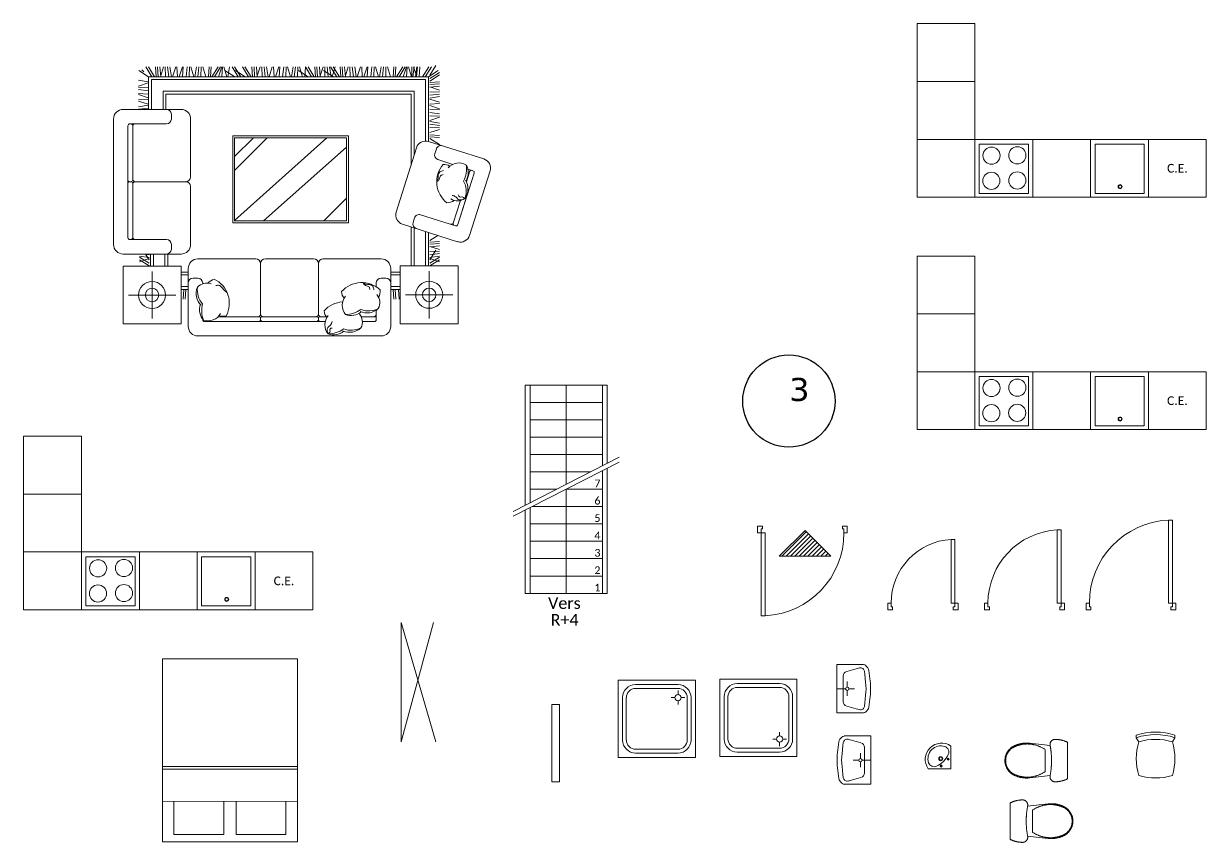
# Model space of a CAD drawing. Header units: metres. Extents: x -5860 to -3843, y -2316 to -808.
# Drawn here: x -5860 to -4633, y -1657 to -808 of the extents above; entities that cross this region are included whole.
import ezdxf

# ---------------------------------------------------------------- set-up
doc = ezdxf.new("R2010")
doc.units = ezdxf.units.M
doc.header["$LTSCALE"] = 15
doc.linetypes.add('ACAD_ISO03W100', pattern=[30, 12, -18])
doc.linetypes.add('Chemin', pattern=[0.5, 0.3, -0.2])
doc.layers.get('0').update_dxf_attribs({"true_color": 0x000000})
for name, color, linetype, lineweight, true_color in [('04 - Vu', 7, 'Continuous', 18, 0x994c00), ('05 - Menuiserie', 150, 'Continuous', 5, 0x007fff), ('14 - Sanitaires', 4, 'Continuous', 9, 0x00ffff), ('50 - Signes', 7, 'Continuous', 9, 0xcc0000), ('52 - Projections', 7, 'ACAD_ISO03W100', 5, 0xcc3300), ('60 - Mobilier', 7, 'Continuous', 9, 0x00cc66), ('Texte', 7, 'Continuous', 18, 0x000000)]:
    doc.layers.add(name, color=color, linetype=linetype, lineweight=lineweight, true_color=true_color)
doc.layers.add('59 - TxT', color=120, linetype='Continuous', true_color=0x00ffbf)
doc.layers.add('_N° LOT', color=5, linetype='Continuous', true_color=0x0000ff)
doc.styles.add('Calibri Regular', font='')
doc.styles.add('Verdana Regular', font='verdana.ttf')
doc.styles.get('Calibri Regular').set_extended_font_data('Calibri')

# ---------------------------------------------------------------- blocks, each defined once
blk = doc.blocks.new('A$C1CFF74B6')
at = {"layer": '50 - Signes', "linetype": 'Continuous'}
h = blk.add_hatch(dxfattribs=at)
h.set_pattern_fill('ANSI31', color=256, angle=360, style=0, pattern_type=2)
h.set_pattern_definition([(45, (-8269.608, -2297.6024), (-2.245064, 2.245064), [])])
h.paths.add_polyline_path([(26.75, 26.75), (0, 0), (53.5, 0)], flags=0)
for points in [[(53.5, 0), (26.75, 26.75), (0, 0)], [(0, 0), (53.5, 0)]]:
    blk.add_lwpolyline(points, dxfattribs=at)
blk = doc.blocks.new('A$C3ab45c8f')
at = {"layer": '05 - Menuiserie', "linetype": 'Continuous'}
for points in [[(38.8, 7), (43, 7), (43, 93), (38.8, 93)], [(-46.5, 0), (-41.5, 0), (-41.5, 3), (-43, 3), (-43, 7), (-46.5, 7)], [(46.5, 0), (41.5, 0), (41.5, 3), (43, 3), (43, 7), (46.5, 7)]]:
    blk.add_lwpolyline(points, close=True, dxfattribs=at)
at = {"layer": '50 - Signes', "color": 64, "linetype": 'Continuous', "true_color": 0x729900}
blk.add_arc((42.7, 7.4), 85.7, 92.5887, 180.254, dxfattribs=at)
blk = doc.blocks.new('A$C939d5380')
at = {"layer": '60 - Mobilier', "color": 251, "true_color": 0x666666}
for points in [[(60, 180), (0, 180), (0, 120), (60, 120)], [(60, 120), (0, 120), (0, 60), (60, 60)], [(60, 60), (0, 60), (0, 0), (60, 0)], [(120, 60), (60, 60), (60, 0), (120, 0)], [(115.6, 4), (64.5, 4), (64.5, 55.1), (115.6, 55.1)], [(180, 60), (120, 60), (120, 0), (180, 0)], [(240, 60), (180, 60), (180, 0), (240, 0)], [(235.7, 4), (184.6, 4), (184.6, 55.1), (235.7, 55.1)], [(300, 60), (240, 60), (240, 0), (300, 0)]]:
    blk.add_lwpolyline(points, close=True, dxfattribs=at)
for centre, radius in [((77.2, 43.1), 8.9), ((104, 43.5), 8.9), ((77.1, 17), 8.9), ((103.9, 17.4), 8.9), ((210.6, 11), 2.07), ((210.6, 11), 1.64)]:
    blk.add_circle(centre, radius, dxfattribs=at)
at = {"layer": '59 - TxT', "linetype": 'Chemin', "insert": (270, 30), "char_height": 9, "width": 58.111, "attachment_point": 5, "style": 'Calibri Regular'}
blk.add_mtext('C.E.', dxfattribs=at)
blk = doc.blocks.new('A$Ca6e70836')
at = {"layer": '60 - Mobilier', "color": 251, "true_color": 0x666666}
for p, q in [((190, 140), (0, 140)), ((0, 140), (0, 0)), ((42.2, 140), (42.1, 0)), ((75.6, 140), (75.6, 0)), ((78.4, 140), (78.3, 0)), ((190, 0), (190, 140)), ((7.8, 128), (42.3, 128)), ((7.8, 128), (7.8, 76.4)), ((42.2, 76.4), (7.8, 76.4)), ((7.7, 63.5), (7.7, 12)), ((42.1, 63.5), (7.7, 63.5)), ((0, 0), (190, 0)), ((7.7, 12), (42.1, 12))]:
    blk.add_line(p, q, dxfattribs=at)
blk = doc.blocks.new('A$C5cb1e6e4')
at = {"layer": '14 - Sanitaires', "color": 251, "true_color": 0x666666}
for q in [(0, 392), (393, 0)]:
    blk.add_line((0, 0), q, dxfattribs=at)
for centre, radius in [((175, 175), 34.6), ((48, 168), 19), ((48, 168), 10), ((168, 48), 19), ((175, 175), 26.5), ((168, 48), 10)]:
    blk.add_circle(centre, radius, dxfattribs=at)
for centre, radius, start, end in [((163, 161), 282, 325.0241, 125.2347), ((138, 290), 100, 108.4349, 204.3843), ((420, 418), 410, 204.3843, 245.6157), ((176, 174), 222, 341.5651, 108.4349), ((292, 136), 100, 245.6157, 341.5651)]:
    blk.add_arc(centre, radius, start, end, dxfattribs=at)
blk = doc.blocks.new('A$Cf6694d94')
at = {"layer": '14 - Sanitaires', "color": 251, "true_color": 0x666666}
for p, q in [((62, 75.5), (18, 75.5)), ((80, 80), (80, 0)), ((4.5, 62), (4.5, 18)), ((8.4, 62), (8.4, 18)), ((62, 71.6), (18, 71.6)), ((71.6, 18), (71.6, 62)), ((75.5, 18), (75.5, 62)), ((18, 21.2), (18, 25.2)), ((14.8, 18), (10.8, 18)), ((18, 14.8), (18, 10.8)), ((21.2, 18), (25.2, 18)), ((0, 0), (80, 0)), ((18, 8.4), (62, 8.4)), ((18, 4.5), (62, 4.5))]:
    blk.add_line(p, q, dxfattribs=at)
blk.add_lwpolyline([(80, 80), (0, 80), (0, 0)], dxfattribs=at)
blk.add_circle((18, 18), 3.2, dxfattribs=at)
for centre, radius, start, end in [((18, 62), 13.5, 90, 180), ((62, 62), 13.5, 360, 90), ((18, 62), 9.56, 90, 180), ((62, 62), 9.56, 360, 90), ((18, 18), 13.5, 180, 270), ((18, 18), 9.56, 180, 270), ((62, 18), 13.5, 270, 360), ((62, 18), 9.56, 270, 360)]:
    blk.add_arc(centre, radius, start, end, dxfattribs=at)
blk = doc.blocks.new('A$C25e289c3')
at = {"layer": '14 - Sanitaires', "color": 251, "true_color": 0x666666}
for p, q in [((0, 50.1), (-27.6, 50.1)), ((0, 50.1), (0, 0)), ((-34.5, 32.9), (-33.2, 44)), ((-29.8, 31.8), (-28.9, 39.8)), ((-28.5, 43.2), (-28.9, 39.8)), ((-23.5, 46.6), (-20.1, 45.7)), ((-20.1, 45.7), (-10.2, 43)), ((-6.5, 11.9), (-6.5, 38.2)), ((-12.4, 25), (-18.1, 25)), ((-10.7, 26.8), (-10.7, 32.4)), ((-9, 25), (0, 25)), ((-34.5, 17.2), (-33.2, 6.1)), ((-29.8, 18.3), (-28.9, 10.3)), ((-10.7, 23.3), (-10.7, 17.6)), ((-28.5, 6.9), (-28.9, 10.3)), ((0, 0), (-27.6, 0)), ((-23.5, 3.4), (-20.1, 4.4)), ((-20.1, 4.4), (-10.2, 7.1))]:
    blk.add_line(p, q, dxfattribs=at)
for centre, radius, start, end in [((-27, 45.2), 4.87, 97.0143, 129.7093), ((-21.9, 40.5), 11.8, 133.9763, 162.942), ((-24.5, 42.8), 4, 74.7976, 173.5074), ((-11.5, 38.2), 5, 0, 74.7976), ((30, 25), 65, 173.0334, 186.9663), ((29.8, 25), 60, 173.5074, 186.4924), ((-10.7, 25), 1.72, 270.0000000237623, 269.9999827206719), ((-21.9, 9.6), 11.8, 197.0579, 226.0236), ((-27, 4.8), 4.87, 230.2906, 262.9856), ((-24.5, 7.3), 4, 186.4925, 285.2023), ((-11.5, 11.9), 5, 285.2024, 359.9999)]:
    blk.add_arc(centre, radius, start, end, dxfattribs=at)
blk = doc.blocks.new('A$Cd99badf2')
at = {"layer": '14 - Sanitaires', "color": 251, "true_color": 0x666666}
for p, q in [((-18.1, 15.6), (-39.3, 17.9)), ((0, -18.9), (0, 18.9)), ((-23.1, -11.3), (-23.1, 11.3)), ((-18.1, -15.6), (-39.3, -17.9))]:
    blk.add_line(p, q, dxfattribs=at)
for points, weights, knots in [([(-55.8, 15), (-65, 10.4), (-65, 0), (-65, -10.4), (-55.8, -15)], [0.87650608827, 0.795576285186, 1, 0.795576899821, 0.876505601613], [3.616058, 3.616058, 3.616058, 4.712389, 4.712389, 5.808717, 5.808717, 5.808717]), ([(-55.4, 14.2), (-64.2, 9.9), (-64.2, 0), (-64.2, -9.9), (-55.4, -14.2)], [0.876495423695, 0.795589755781, 1, 0.795586065974, 0.876498344642], [3.61613, 3.61613, 3.61613, 4.712389, 4.712389, 5.808668, 5.808668, 5.808668]), ([(-39.3, 17.9), (-40.9, 18.1), (-42.5, 18.1), (-49.5, 18.1), (-55.8, 15)], [0.959897983665, 0.978348442915, 1, 0.911525665839, 0.87650226398], [3.0254746, 3.0254746, 3.0254746, 3.1415927, 3.1415927, 3.6160835, 3.6160835, 3.6160835]), ([(-23.1, 11.3), (-31.5, 17.2), (-41.8, 17.2), (-48.9, 17.2), (-55.4, 14.2)], [0.860029840761, 0.884350373694, 1, 0.917328471411, 0.881326385474], [2.52136, 2.52136, 2.52136, 3.141593, 3.141593, 3.584963, 3.584963, 3.584963]), ([(-13, 22), (-18.2, 22), (-18.2, 16.7), (-18.2, 16.2), (-18.1, 15.6)], [0.999985282233, 0.707114140255, 1, 0.960022200536, 0.930957760257], [3.141632, 3.141632, 3.141632, 4.712389, 4.712389, 4.926791, 4.926791, 4.926791]), ([(-18.1, -15.6), (-16.6, -7.9), (-16.6, 0), (-16.6, 7.9), (-18.1, 15.6)], [0.930950332556, 0.960017092055, 1, 0.960016406993, 0.930949336508], [1.3563666, 1.3563666, 1.3563666, 1.5707963, 1.5707963, 1.7852297, 1.7852297, 1.7852297]), ([(0, 18.9), (-6.1, 22), (-13, 22), (-13, 22), (-13, 22)], [0.875211702278, 0.909872004849, 1, 0.999998284612, 0.999996569244], [2.6582331, 2.6582331, 2.6582331, 3.1415927, 3.1415927, 3.1416019, 3.1416019, 3.1416019]), ([(-55.4, -14.2), (-48.9, -17.2), (-41.8, -17.2), (-31.5, -17.2), (-23.1, -11.3)], [0.881326385474, 0.917328471411, 1, 0.884350373694, 0.860029840761], [5.839815, 5.839815, 5.839815, 6.283185, 6.283185, 6.903418, 6.903418, 6.903418]), ([(-55.8, -15), (-49.5, -18.1), (-42.5, -18.1), (-40.9, -18.1), (-39.3, -17.9)], [0.87650226398, 0.911525665839, 1, 0.978348442915, 0.959897983665], [5.8086944, 5.8086944, 5.8086944, 6.2831853, 6.2831853, 6.3993033, 6.3993033, 6.3993033]), ([(-18.1, -15.6), (-18.2, -16.2), (-18.2, -16.7), (-18.2, -22), (-13, -22)], [0.930957760257, 0.960022200536, 1, 0.707114140255, 0.999985282233], [4.497987, 4.497987, 4.497987, 4.712389, 4.712389, 6.283146, 6.283146, 6.283146]), ([(-13, -22), (-13, -22), (-13, -22), (-6.1, -22), (0, -18.9)], [0.999996569244, 0.999998284612, 1, 0.909872004849, 0.875211702278], [6.2831761, 6.2831761, 6.2831761, 6.2831853, 6.2831853, 6.7665448, 6.7665448, 6.7665448])]:
    blk.add_rational_spline(points, weights, degree=2, knots=knots, dxfattribs=at)
blk = doc.blocks.new('N° LOT')
at = {"color": 0, "linetype": 'ByBlock', "lineweight": -2}
blk.add_circle((0, 0), 0.525, dxfattribs=at)
at = {"color": 0, "linetype": 'ByBlock', "lineweight": -2, "style": 'Verdana Regular'}
blk.add_attdef('LOT', (0.006, 0.001), '', height=0.263, dxfattribs=at)
blk = doc.blocks.new('A$C1f02ad1f')
at = {"layer": '60 - Mobilier', "color": 251, "true_color": 0x666666}
for p, q in [((-20, 4.2), (-20, 1.7)), ((-20, 1.7), (-17.5, -2.5)), ((17.5, -2.5), (20, 1.7)), ((20, 1.7), (20, 4.2))]:
    blk.add_line(p, q, dxfattribs=at)
for centre, start, end in [((0, -55), 71.3371, 108.6629), ((0, -57.5), 71.3371, 108.6629), ((42.5, -20), 163.7398, 196.2602), ((0, -62.5), 73.7398, 106.2602), ((-42.5, -20), 343.7398, 16.2602), ((0, 22.5), 253.7398, 286.2602)]:
    blk.add_arc(centre, 62.5, start, end, dxfattribs=at)
blk = doc.blocks.new('A$C30cf920b')
at = {"layer": '05 - Menuiserie', "linetype": 'Continuous'}
for points in [[(-33, 15.5), (-28.5, 13.4), (-29.8, 10.7), (-31.1, 11.3), (-32.8, 7.7), (-36, 9.2)], [(-29.6, 6.1), (-32.8, 7.7), (-60.9, -52.1), (-57.6, -53.6)], [(33, -15.5), (28.5, -13.4), (27.2, -16.1), (28.6, -16.7), (26.9, -20.4), (30.1, -21.8)]]:
    blk.add_lwpolyline(points, close=True, dxfattribs=at)
at = {"layer": '50 - Signes', "color": 30, "linetype": 'Continuous', "true_color": 0xff7f00}
blk.add_arc((-33, 7.8), 66.2, 248.1546, 334.8026, dxfattribs=at)
blk = doc.blocks.new('A$Cbc0bb2b0')
at = {"layer": '05 - Menuiserie', "linetype": 'Continuous'}
for points in [[(-37.6, 17.6), (-33, 15.5), (-34.3, 12.8), (-35.7, 13.4), (-37.4, 9.8), (-40.5, 11.3)], [(27.7, -20.7), (31.4, -22.5), (-0.9, -91.3), (-4.6, -89.5)], [(37.6, -17.6), (33, -15.5), (31.8, -18.2), (33.1, -18.9), (31.4, -22.5), (34.6, -24)]]:
    blk.add_lwpolyline(points, close=True, dxfattribs=at)
at = {"layer": '50 - Signes', "linetype": 'Continuous'}
blk.add_arc((31.7, -22.5), 76.2, 154.9276, 241.5756, dxfattribs=at)

msp = doc.modelspace()

# ---------------------------------------------------------------- linework, layer by layer
at = {"layer": '04 - Vu'}
for p, q in [((-5297.1, -1290.6), (-5259.6, -1290.6)), ((-5297.1, -1290.6), (-5259.6, -1290.6)), ((-5332.3, -1308.6), (-5259.6, -1308.6)), ((-5334.6, -1326.6), (-5259.6, -1326.6)), ((-5334.6, -1326.6), (-5259.6, -1326.6)), ((-5334.6, -1344.6), (-5259.6, -1344.6)), ((-5334.6, -1344.6), (-5259.6, -1344.6)), ((-5334.6, -1362.6), (-5259.6, -1362.6)), ((-5334.6, -1362.6), (-5259.6, -1362.6)), ((-5334.6, -1380.6), (-5259.6, -1380.6)), ((-5334.6, -1380.6), (-5259.6, -1380.6)), ((-5334.6, -1398.6), (-5259.6, -1398.6)), ((-5334.6, -1398.6), (-5259.6, -1398.6))]:
    msp.add_line(p, q, dxfattribs=at)
at = {"layer": '04 - Vu', "linetype": 'Continuous'}
for points in [[(-5259.6, -1398.6), (-5259.6, -1271.4)], [(-5254.6, -1398.6), (-5254.6, -1268.8)], [(-5334.6, -1398.6), (-5339.6, -1398.6)], [(-5259.6, -1398.6), (-5254.6, -1398.6)]]:
    msp.add_lwpolyline(points, dxfattribs=at)
at = {"layer": '04 - Vu'}
for points in [[(-5339.6, -1398.6), (-5339.6, -1312.3)], [(-5334.6, -1398.6), (-5334.6, -1309.7)]]:
    msp.add_lwpolyline(points, dxfattribs=at)
at = {"layer": '14 - Sanitaires', "color": 251, "true_color": 0x666666}
msp.add_lwpolyline([(-5312.2, -1514), (-5312.2, -1594), (-5304.2, -1594), (-5304.2, -1514)], close=True, dxfattribs=at)
at = {"layer": '50 - Signes'}
for p, q in [((-5297.1, -1200.6), (-5297.1, -1182.6)), ((-5297.1, -1200.6), (-5297.1, -1182.6)), ((-5297.1, -1285.6), (-5297.1, -1200.6)), ((-5297.1, -1285.6), (-5297.1, -1200.6)), ((-5297.1, -1308.6), (-5297.1, -1290.6)), ((-5297.1, -1308.6), (-5297.1, -1290.6)), ((-5297.1, -1398.6), (-5297.1, -1308.6)), ((-5297.1, -1398.6), (-5297.1, -1308.6))]:
    msp.add_line(p, q, dxfattribs=at)
at = {"layer": '50 - Signes', "linetype": 'Continuous'}
for points in [[(-5352.1, -1313.7), (-5242.1, -1257.4)], [(-5352.1, -1318.7), (-5242.1, -1262.4)]]:
    msp.add_lwpolyline(points, dxfattribs=at)
at = {"layer": '52 - Projections'}
for points in [[(-5339.6, -1182.6), (-5254.6, -1182.6)], [(-5339.6, -1307.3), (-5339.6, -1182.6)], [(-5334.6, -1304.7), (-5334.6, -1182.6)], [(-5259.6, -1266.4), (-5259.6, -1182.6)], [(-5254.6, -1263.8), (-5254.6, -1182.6)], [(-5334.6, -1200.6), (-5259.6, -1200.6)], [(-5334.6, -1218.6), (-5259.6, -1218.6)], [(-5334.6, -1236.6), (-5259.6, -1236.6)], [(-5334.6, -1254.6), (-5259.6, -1254.6)], [(-5334.6, -1272.6), (-5271.7, -1272.6)], [(-5334.6, -1290.6), (-5306.9, -1290.6)]]:
    msp.add_lwpolyline(points, dxfattribs=at)
at = {"layer": '60 - Mobilier', "color": 251, "true_color": 0x666666}
for p, q in [((-5730.2, -862.8), (-5740.3, -856.4)), ((-5737.4, -855.8), (-5735.3, -857.9)), ((-5726.7, -862.8), (-5733.1, -852.7)), ((-5724, -862.8), (-5730.4, -852.7)), ((-5722.5, -862.8), (-5723.2, -852.7)), ((-5720.4, -862.8), (-5721.1, -852.7)), ((-5717.6, -862.8), (-5718.6, -852.7)), ((-5714.7, -852.7), (-5717.9, -862.8)), ((-5712.7, -862.8), (-5712.9, -852.7)), ((-5709.4, -862.8), (-5710.5, -852.7)), ((-5706.4, -862.8), (-5708.1, -852.7)), ((-5702.1, -852.7), (-5705.3, -862.8)), ((-5700.1, -862.8), (-5700.8, -852.7)), ((-5698.6, -862.8), (-5695.2, -852.7)), ((-5695, -862.8), (-5694.3, -852.7)), ((-5691.4, -862.8), (-5690.2, -852.7)), ((-5688, -862.8), (-5687.8, -852.7)), ((-5686.5, -852.7), (-5683.3, -862.8)), ((-5682.2, -862.8), (-5680.5, -852.7)), ((-5679.2, -862.8), (-5678.1, -852.7)), ((-5675.9, -862.8), (-5675.7, -852.7)), ((-5673.9, -852.7), (-5670.7, -862.8)), ((-5668.2, -862.8), (-5667.5, -852.7)), ((-5666.1, -862.8), (-5665.4, -852.7)), ((-5664.6, -862.8), (-5658.2, -852.7)), ((-5661.9, -862.8), (-5655.5, -852.7)), ((-5657.8, -862.8), (-5654.4, -852.7)), ((-5654.2, -862.8), (-5653.5, -852.7)), ((-5652.2, -852.7), (-5649, -862.8)), ((-5640.8, -862.8), (-5651, -856.4)), ((-5647.9, -862.8), (-5646.2, -852.7)), ((-5637.4, -862.8), (-5643.7, -852.7)), ((-5634.7, -862.8), (-5641, -852.7)), ((-5630, -862.8), (-5640.2, -856.4)), ((-5626.6, -862.8), (-5632.9, -852.7)), ((-5623.9, -862.8), (-5630.3, -852.7)), ((-5622.4, -862.8), (-5623, -852.7)), ((-5620.3, -862.8), (-5620.9, -852.7)), ((-5617.5, -862.8), (-5618.4, -852.7)), ((-5614.6, -852.7), (-5617.8, -862.8)), ((-5612.6, -862.8), (-5612.8, -852.7)), ((-5609.3, -862.8), (-5610.4, -852.7)), ((-5606.3, -862.8), (-5608, -852.7)), ((-5602, -852.7), (-5605.2, -862.8)), ((-5600, -862.8), (-5600.7, -852.7)), ((-5598.5, -862.8), (-5595.1, -852.7)), ((-5594.9, -862.8), (-5594.2, -852.7)), ((-5591.3, -862.8), (-5590.1, -852.7)), ((-5587.9, -862.8), (-5587.7, -852.7)), ((-5586.3, -852.7), (-5583.2, -862.8)), ((-5582, -862.8), (-5580.4, -852.7)), ((-5579.1, -862.8), (-5577.9, -852.7)), ((-5575.7, -862.8), (-5575.5, -852.7)), ((-5564.7, -862.8), (-5574.9, -856.4)), ((-5573.8, -852.7), (-5570.6, -862.8)), ((-5568.1, -862.8), (-5567.4, -852.7)), ((-5561.3, -862.8), (-5567.6, -852.7)), ((-5558.6, -862.8), (-5564.9, -852.7)), ((-5557.1, -862.8), (-5557.7, -852.7)), ((-5555, -862.8), (-5555.6, -852.7)), ((-5552.2, -862.8), (-5553.1, -852.7)), ((-5549.3, -852.7), (-5552.5, -862.8)), ((-5538.6, -862.8), (-5548.8, -856.4)), ((-5547.3, -862.8), (-5547.5, -852.7)), ((-5544, -862.8), (-5545.1, -852.7)), ((-5541, -862.8), (-5542.6, -852.7)), ((-5535.1, -862.8), (-5541.5, -852.7)), ((-5536.7, -852.7), (-5539.9, -862.8)), ((-5532.4, -862.8), (-5538.8, -852.7)), ((-5531, -862.8), (-5531.6, -852.7)), ((-5528.9, -862.8), (-5529.5, -852.7)), ((-5526.1, -862.8), (-5527, -852.7)), ((-5523.2, -852.7), (-5526.3, -862.8)), ((-5521.2, -862.8), (-5521.4, -852.7)), ((-5517.8, -862.8), (-5519, -852.7)), ((-5514.9, -862.8), (-5516.5, -852.7)), ((-5510.6, -852.7), (-5513.8, -862.8)), ((-5508.6, -862.8), (-5509.2, -852.7)), ((-5507.1, -862.8), (-5503.6, -852.7)), ((-5503.4, -862.8), (-5502.8, -852.7)), ((-5499.8, -862.8), (-5498.7, -852.7)), ((-5496.5, -862.8), (-5496.3, -852.7)), ((-5494.9, -852.7), (-5491.8, -862.8)), ((-5490.6, -862.8), (-5489, -852.7)), ((-5487.7, -862.8), (-5486.5, -852.7)), ((-5484.3, -862.8), (-5484.1, -852.7)), ((-5482.3, -852.7), (-5479.2, -862.8)), ((-5476.6, -862.8), (-5476, -852.7)), ((-5474.5, -862.8), (-5473.9, -852.7)), ((-5473.1, -862.8), (-5466.7, -852.7)), ((-5470.4, -862.8), (-5464, -852.7)), ((-5466.3, -862.8), (-5462.8, -852.7)), ((-5462.6, -862.8), (-5462, -852.7)), ((-5460.6, -852.7), (-5457.5, -862.8)), ((-5457.3, -862.8), (-5457.1, -852.7)), ((-5456.3, -862.8), (-5454.7, -852.7)), ((-5455.4, -852.7), (-5452.2, -862.8)), ((-5453.4, -862.8), (-5452.2, -852.7)), ((-5452.4, -862.8), (-5451.5, -852.7)), ((-5449.7, -862.8), (-5449, -852.7)), ((-5446.1, -862.8), (-5439.7, -852.7)), ((-5443.4, -862.8), (-5437, -852.7)), ((-5439.9, -862.8), (-5429.8, -856.4)), ((-5438.7, -861.2), (-5432.3, -851.1)), ((-5438.7, -864.7), (-5428.5, -858.3)), ((-5730.5, -868.2), (-5740.7, -866.5)), ((-5740.7, -872.5), (-5730.5, -869.3)), ((-5439.9, -862.8), (-5730.2, -862.8)), ((-5730.2, -862.8), (-5730.2, -896.7)), ((-5442.9, -865.8), (-5727.2, -865.8)), ((-5727.2, -865.8), (-5727.2, -896.7)), ((-5442.9, -929.5), (-5442.9, -865.8)), ((-5439.9, -930), (-5439.9, -862.8)), ((-5438.7, -867.4), (-5428.5, -861)), ((-5438.7, -868.9), (-5428.5, -868.2)), ((-5438.7, -871), (-5428.5, -870.3)), ((-5730.5, -874), (-5740.7, -873.8)), ((-5730.5, -877.4), (-5740.7, -876.2)), ((-5730.5, -881), (-5740.7, -880.3)), ((-5730.5, -884.6), (-5740.7, -881.2)), ((-5715.2, -877.8), (-5454.9, -877.8)), ((-5715.2, -896.7), (-5715.2, -877.8)), ((-5457.9, -880.8), (-5712.2, -880.8)), ((-5712.2, -880.8), (-5712.2, -896.7)), ((-5457.9, -953.9), (-5457.9, -880.8)), ((-5454.9, -877.8), (-5454.9, -944.4)), ((-5438.7, -873.8), (-5428.5, -872.8)), ((-5428.5, -876.7), (-5438.7, -873.5)), ((-5438.7, -878.7), (-5428.5, -878.5)), ((-5438.7, -882), (-5428.5, -880.9)), ((-5730.5, -886.1), (-5740.7, -886.8)), ((-5740.7, -888.1), (-5730.5, -891.3)), ((-5730.5, -892.4), (-5740.7, -894.1)), ((-5438.7, -885), (-5428.5, -883.3)), ((-5428.5, -889.3), (-5438.7, -886.1)), ((-5438.7, -891.3), (-5428.5, -890.6)), ((-5438.7, -892.8), (-5428.5, -896.2)), ((-5766.6, -906.7), (-5766.6, -1036.7)), ((-5696.6, -896.7), (-5756.6, -896.7)), ((-5730.5, -895.4), (-5740.7, -896.5)), ((-5706.6, -906.7), (-5706.6, -901.7)), ((-5686.6, -966.7), (-5686.6, -906.7)), ((-5438.7, -896.4), (-5428.5, -897.1)), ((-5438.7, -900), (-5428.5, -901.2)), ((-5438.7, -903.4), (-5428.5, -903.6)), ((-5428.5, -904.9), (-5438.7, -908.1)), ((-5751.6, -1029.7), (-5751.6, -913.7)), ((-5749.6, -911.7), (-5711.6, -911.7)), ((-5746.6, -969.7), (-5746.6, -913.7)), ((-5438.7, -909.2), (-5428.5, -910.9)), ((-5438.7, -912.2), (-5428.5, -913.3)), ((-5438.7, -915.5), (-5428.5, -915.7)), ((-5428.5, -917.5), (-5438.7, -920.7)), ((-5643, -924.2), (-5643, -1014.2)), ((-5523, -924.2), (-5643, -924.2)), ((-5545.3, -926.2), (-5641, -1011.8)), ((-5607.1, -926.2), (-5641, -960.1)), ((-5621.4, -926.2), (-5641, -945.7)), ((-5641, -926.2), (-5641, -1012.2)), ((-5525, -926.2), (-5641, -926.2)), ((-5525, -1012.2), (-5525, -926.2)), ((-5523, -1014.2), (-5523, -924.2)), ((-5382.7, -948.1), (-5439.9, -930)), ((-5438.7, -923.2), (-5428.5, -923.9)), ((-5438.7, -925.3), (-5428.5, -926)), ((-5438.7, -926.8), (-5428.5, -933.2)), ((-5525, -936), (-5611.2, -1012.2)), ((-5452.4, -936.5), (-5473.5, -1003.2)), ((-5433.3, -942.5), (-5431.8, -937.8)), ((-5430.1, -948.8), (-5414.6, -953.7)), ((-5392.6, -962.8), (-5409.4, -1016.2)), ((-5400.7, -971.8), (-5397.9, -963)), ((-5399.2, -958.6), (-5393.9, -960.3)), ((-5397.9, -963), (-5397.3, -961.3)), ((-5397.3, -1027.4), (-5376.1, -960.6)), ((-5394.8, -960), (-5393.9, -960.3)), ((-5749.6, -971.7), (-5748.6, -971.7)), ((-5746.6, -973.7), (-5746.6, -1029.7)), ((-5691.6, -971.7), (-5744.1, -971.7)), ((-5686.6, -1036.7), (-5686.6, -976.7)), ((-5397.6, -978.8), (-5409.4, -1016.2)), ((-5525, -988.8), (-5548.4, -1012.2)), ((-5414.2, -1014.7), (-5406.8, -991.3)), ((-5643, -1014.2), (-5523, -1014.2)), ((-5641, -1012.2), (-5525, -1012.2)), ((-5467, -1015.8), (-5409.8, -1033.9)), ((-5454.5, -1009.3), (-5456, -1014)), ((-5412, -1017.5), (-5448.2, -1006)), ((-5412, -1017.5), (-5412.9, -1017.2)), ((-5457.9, -1059), (-5457.9, -1018.7)), ((-5454.9, -1019.6), (-5454.9, -1059)), ((-5442.9, -1059), (-5442.9, -1023.4)), ((-5439.9, -1059), (-5439.9, -1024.3)), ((-5438.7, -1032.8), (-5430.1, -1027.5)), ((-5749.6, -1031.7), (-5711.6, -1031.7)), ((-5706.6, -1036.7), (-5706.6, -1041.7)), ((-5438.7, -1034.3), (-5428.5, -1033.7)), ((-5438.7, -1036.4), (-5428.5, -1035.8)), ((-5438.7, -1039.2), (-5428.5, -1038.3)), ((-5428.5, -1042.1), (-5438.7, -1038.9)), ((-5756.6, -1046.7), (-5696.6, -1046.7)), ((-5729.6, -1050.4), (-5739.7, -1048.8)), ((-5729.6, -1056.3), (-5739.7, -1049.9)), ((-5739.7, -1054.7), (-5729.6, -1051.5)), ((-5729.6, -1059), (-5739.7, -1052.6)), ((-5729.6, -1047.4), (-5736.2, -1046.7)), ((-5729.6, -1052.8), (-5733.4, -1046.7)), ((-5728.3, -1059), (-5728.3, -1046.7)), ((-5725.3, -1059), (-5725.3, -1046.7)), ((-5713.3, -1046.7), (-5713.3, -1059)), ((-5710.3, -1059), (-5710.3, -1046.7)), ((-5619.1, -1051.7), (-5679.1, -1051.7)), ((-5559.1, -1051.7), (-5609.1, -1051.7)), ((-5489.1, -1051.7), (-5549.1, -1051.7)), ((-5438.7, -1052.8), (-5432.3, -1042.6)), ((-5438.7, -1044.1), (-5428.5, -1043.9)), ((-5438.7, -1047.4), (-5428.5, -1046.3)), ((-5438.7, -1050.4), (-5428.5, -1048.8)), ((-5438.7, -1056.3), (-5428.5, -1049.9)), ((-5428.5, -1054.7), (-5438.7, -1051.5)), ((-5438.7, -1059), (-5428.5, -1052.6)), ((-5756.6, -1119.2), (-5756.6, -1059.2)), ((-5756.6, -1059.2), (-5696.6, -1059.2)), ((-5726.6, -1064.7), (-5726.6, -1113.7)), ((-5696.6, -1059.2), (-5696.6, -1119.2)), ((-5689.1, -1065.4), (-5696.6, -1065.4)), ((-5689.1, -1061.7), (-5689.1, -1121.7)), ((-5614.1, -1109.2), (-5614.1, -1056.7)), ((-5554.1, -1109.2), (-5554.1, -1056.7)), ((-5479.1, -1121.7), (-5479.1, -1061.7)), ((-5479.1, -1065.4), (-5469.2, -1065.4)), ((-5469.2, -1119), (-5469.2, -1059)), ((-5469.2, -1059), (-5409.2, -1059)), ((-5439.2, -1113.5), (-5439.2, -1064.5)), ((-5409.2, -1059), (-5409.2, -1119)), ((-5696.6, -1068.4), (-5689.1, -1068.4)), ((-5679.1, -1071.7), (-5684.1, -1071.7)), ((-5674.1, -1077.5), (-5674.1, -1076.7)), ((-5494.1, -1076.7), (-5494.1, -1080.8)), ((-5484.1, -1071.7), (-5489.1, -1071.7)), ((-5469.2, -1068.4), (-5479.1, -1068.4)), ((-5751.1, -1089.2), (-5702.1, -1089.2)), ((-5689.1, -1080.4), (-5696.6, -1080.4)), ((-5689.1, -1083.4), (-5696.6, -1083.4)), ((-5693.7, -1083.4), (-5694.4, -1093.6)), ((-5691.6, -1083.4), (-5692.3, -1093.6)), ((-5479.1, -1080.4), (-5469.2, -1080.4)), ((-5479.1, -1083.4), (-5469.2, -1083.4)), ((-5476.6, -1083.4), (-5476, -1093.6)), ((-5474.5, -1083.4), (-5473.9, -1093.6)), ((-5470.9, -1083.4), (-5470.2, -1093.6)), ((-5463.7, -1089), (-5414.7, -1089)), ((-5674.1, -1114.7), (-5674.1, -1114.4)), ((-5616.1, -1111.7), (-5658.1, -1111.7)), ((-5614.1, -1114.7), (-5614.1, -1113.7)), ((-5556.1, -1111.7), (-5612.1, -1111.7)), ((-5554.1, -1114.7), (-5554.1, -1113.7)), ((-5552.1, -1111.7), (-5546, -1111.7)), ((-5509.6, -1111.7), (-5496.1, -1111.7)), ((-5494.1, -1104.9), (-5494.1, -1114.7)), ((-5696.6, -1119.2), (-5756.6, -1119.2)), ((-5547, -1116.7), (-5672.1, -1116.7)), ((-5496.1, -1116.7), (-5508.5, -1116.7)), ((-5409.2, -1119), (-5469.2, -1119)), ((-5679.1, -1131.7), (-5489.1, -1131.7))]:
    msp.add_line(p, q, dxfattribs=at)
for points in [[(-4873.3, -807.8), (-4933.3, -807.8), (-4933.3, -867.8), (-4873.3, -867.8)], [(-4873.3, -867.8), (-4933.3, -867.8), (-4933.3, -927.8), (-4873.3, -927.8)], [(-4873.3, -927.8), (-4933.3, -927.8), (-4933.3, -987.8), (-4873.3, -987.8)], [(-4813.3, -927.8), (-4873.3, -927.8), (-4873.3, -987.8), (-4813.3, -987.8)], [(-4753.3, -927.8), (-4813.3, -927.8), (-4813.3, -987.8), (-4753.3, -987.8)], [(-4693.3, -927.8), (-4753.3, -927.8), (-4753.3, -987.8), (-4693.3, -987.8)], [(-4633.3, -927.8), (-4693.3, -927.8), (-4693.3, -987.8), (-4633.3, -987.8)], [(-4817.7, -983.8), (-4868.8, -983.8), (-4868.8, -932.7), (-4817.7, -932.7)], [(-4697.6, -983.8), (-4748.6, -983.8), (-4748.6, -932.7), (-4697.6, -932.7)], [(-5799.8, -1235.7), (-5859.8, -1235.7), (-5859.8, -1295.7), (-5799.8, -1295.7)], [(-5799.8, -1295.7), (-5859.8, -1295.7), (-5859.8, -1355.7), (-5799.8, -1355.7)], [(-5799.8, -1355.7), (-5859.8, -1355.7), (-5859.8, -1415.7), (-5799.8, -1415.7)], [(-5739.8, -1355.7), (-5799.8, -1355.7), (-5799.8, -1415.7), (-5739.8, -1415.7)], [(-5744.2, -1411.7), (-5795.3, -1411.7), (-5795.3, -1360.6), (-5744.2, -1360.6)], [(-5679.8, -1355.7), (-5739.8, -1355.7), (-5739.8, -1415.7), (-5679.8, -1415.7)], [(-5619.8, -1355.7), (-5679.8, -1355.7), (-5679.8, -1415.7), (-5619.8, -1415.7)], [(-5624.1, -1411.7), (-5675.2, -1411.7), (-5675.2, -1360.6), (-5624.1, -1360.6)], [(-5559.8, -1355.7), (-5619.8, -1355.7), (-5619.8, -1415.7), (-5559.8, -1415.7)]]:
    msp.add_lwpolyline(points, close=True, dxfattribs=at)
at = {"layer": '60 - Mobilier'}
msp.add_lwpolyline([(-5434.7, -1428.7), (-5468.4, -1552.7), (-5468.4, -1428.7), (-5432.4, -1552.7)], dxfattribs=at)
at = {"layer": '60 - Mobilier', "color": 251, "true_color": 0x666666}
for centre, radius in [((-4856.1, -944.7), 8.9), ((-4829.3, -944.4), 8.9), ((-4856.2, -970.8), 8.9), ((-4829.3, -970.4), 8.9), ((-4722.7, -976.8), 2.07), ((-4722.7, -976.8), 1.64), ((-5726.6, -1089.2), 14), ((-5439.2, -1089), 14), ((-5726.6, -1089.2), 7), ((-5439.2, -1089), 7), ((-5782.6, -1372.6), 8.9), ((-5755.8, -1372.3), 8.9), ((-5782.7, -1398.7), 8.9), ((-5755.8, -1398.3), 8.9), ((-5649.2, -1404.8), 2.07), ((-5649.2, -1404.8), 1.64)]:
    msp.add_circle(centre, radius, dxfattribs=at)
for centre, radius, start, end in [((-5756.6, -906.7), 10, 90, 180), ((-5711.6, -901.7), 5, 0, 90), ((-5711.6, -906.7), 5, 270, 0), ((-5696.6, -906.7), 10, 0, 90), ((-5749.6, -913.7), 2, 90, 180), ((-5748.6, -913.7), 2, 0, 90), ((-5744.1, -914.2), 2.5, 90, 180), ((-5442.9, -939.5), 10, 72.4427, 162.4427), ((-5428.6, -944), 5, 162.4427, 252.4427), ((-5427.1, -939.3), 5, 72.4427, 162.4427), ((-5403.6, -971.8), 27.8, 139.5725, 231.8664), ((-5424, -965), 11.3, 56.4417, 94.0398), ((-5408.4, -967.4), 15.1, 59.5443, 138.0842), ((-5429.8, -958.2), 29.3, 333.8006, 7.4146), ((-5416.5, -962.4), 17.7, 330.7901, 26.8363), ((-5385.7, -957.6), 10, 342.4427, 72.4427), ((-5691.7, -966.6), 5.08, 270.926, 359.074), ((-5395.4, -961.9), 2, 72.4427, 162.4427), ((-5394.5, -962.2), 2, 342.4427, 72.4427), ((-5749.6, -969.7), 2, 180, 270), ((-5749.6, -973.7), 2, 90, 180), ((-5748.6, -969.7), 2, 270, 0), ((-5748.6, -973.7), 2, 0, 90), ((-5744.1, -969.2), 2.5, 180, 270), ((-5744.1, -974.2), 2.5, 90, 180), ((-5691.6, -976.7), 5, 0, 90), ((-5422.9, -981.7), 22.1, 340.4108, 28.5832), ((-5416, -979.3), 17, 324.6846, 32.88), ((-5422.4, -977.6), 16.2, 275.6569, 303.3721), ((-5409.8, -978.6), 13, 237.9194, 306.045), ((-5464, -1006.2), 10, 162.4427, 252.4427), ((-5451.2, -1015.5), 5, 162.4427, 252.4427), ((-5449.7, -1010.8), 5, 72.4427, 162.4427), ((-5416.4, -1013.4), 2.5, 252.4427, 342.4427), ((-5412.3, -1015.3), 2, 162.4427, 252.4427), ((-5411.4, -1015.6), 2, 252.4427, 342.4427), ((-5749.6, -1029.7), 2, 180, 270), ((-5748.6, -1029.7), 2, 270, 0), ((-5744.1, -1029.2), 2.5, 180, 270), ((-5406.8, -1024.3), 10, 252.4427, 342.4427), ((-5756.6, -1036.7), 10, 180, 270), ((-5711.6, -1036.7), 5, 0, 90), ((-5711.6, -1041.7), 5, 270, 0), ((-5696.6, -1036.7), 10, 270, 0), ((-5679.1, -1061.7), 10, 90, 180), ((-5619.1, -1056.7), 5, 0, 90), ((-5609.1, -1056.7), 5, 90, 180), ((-5559.1, -1056.7), 5, 0, 90), ((-5549.1, -1056.7), 5, 90, 180), ((-5489.1, -1061.7), 10, 0, 90), ((-5684.1, -1076.7), 5, 90, 180), ((-5669.8, -1089.8), 13, 70.3133, 138.4389), ((-5679.1, -1076.7), 5, 0, 90), ((-5657.2, -1088.1), 16.2, 108.0508, 135.766), ((-5674.3, -1097.8), 27.8, 331.9664, 64.2603), ((-5509.3, -1104.1), 27.8, 46.291, 138.5849), ((-5489.1, -1076.7), 5, 90, 180), ((-5484.1, -1076.7), 5, 0, 90), ((-5663.9, -1087.8), 17, 157.0785, 225.2739), ((-5657.6, -1083.9), 22.1, 172.8047, 220.977), ((-5518.9, -1084.9), 11.3, 184.1176, 221.7157), ((-5514.3, -1100), 15.1, 140.0731, 218.6131), ((-5503.5, -1097.1), 13, 332.1123, 40.2379), ((-5506.3, -1084.7), 16.2, 334.7852, 2.5004), ((-5659.7, -1104.2), 17.7, 163.184, 219.2301), ((-5645.8, -1105.4), 29.3, 166.1945, 199.8085), ((-5527.4, -1124.1), 27.8, 93.2942, 138.5849), ((-5503.7, -1090.8), 17, 245.2773, 313.4728), ((-5502.2, -1083.6), 22.1, 249.5742, 297.7466), ((-5672.1, -1114.7), 2, 180, 270), ((-5668.7, -1101), 15.1, 251.9381, 330.4781), ((-5653, -1100), 11.3, 248.8355, 286.4337), ((-5616.6, -1109.2), 2.5, 270, 0), ((-5616.1, -1113.7), 2, 0, 90), ((-5616.1, -1114.7), 2, 270, 0), ((-5611.6, -1109.2), 2.5, 180, 270), ((-5612.1, -1113.7), 2, 90, 180), ((-5612.1, -1114.7), 2, 180, 270), ((-5556.6, -1109.2), 2.5, 270, 0), ((-5556.1, -1113.7), 2, 0, 90), ((-5556.1, -1114.7), 2, 270, 0), ((-5551.6, -1109.2), 2.5, 180, 270), ((-5552.1, -1113.7), 2, 90, 180), ((-5552.1, -1114.7), 2, 180, 270), ((-5536.9, -1104.9), 11.3, 184.1176, 221.7157), ((-5532.3, -1120.1), 15.1, 140.0731, 218.6131), ((-5526.5, -1080.1), 29.3, 270.7427, 304.3568), ((-5520.4, -1092.7), 17.7, 251.3211, 307.3673), ((-5521.5, -1117.1), 13, 332.1123, 40.2379), ((-5496.6, -1109.2), 2.5, 270, 0), ((-5496.1, -1113.7), 2, 0, 90), ((-5496.1, -1114.7), 2, 270, 0), ((-5679.1, -1121.7), 10, 180, 270), ((-5544.5, -1100.2), 29.3, 270.7427, 304.3568), ((-5538.5, -1112.7), 17.7, 251.3211, 307.3673), ((-5521.7, -1110.9), 17, 245.2773, 313.4728), ((-5520.3, -1103.7), 22.1, 249.5742, 297.7466), ((-5489.1, -1121.7), 10, 270, 0)]:
    msp.add_arc(centre, radius, start, end, dxfattribs=at)
for points, knots in [([(-5424.4, -960.1), (-5425.8, -960.4), (-5428.7, -961.1), (-5430.2, -965.1), (-5429.6, -968.6), (-5430.7, -970.5), (-5431.3, -971.6)], [0, 0, 0, 0, 4.069304, 8.429531, 11.068569, 14.634383, 14.634383, 14.634383, 14.634383]), ([(-5424.6, -964.4), (-5425.8, -964.6), (-5427.5, -964.9), (-5428.4, -967.9), (-5428.9, -970.6), (-5430.7, -971.3), (-5431.3, -971.6)], [0, 0, 0, 0, 3.080973, 4.85021, 8.715778, 10.537729, 10.537729, 10.537729, 10.537729]), ([(-5402.5, -989.4), (-5404.9, -990.3), (-5408.7, -991.6), (-5411.5, -986.9), (-5414.1, -986.2), (-5415.4, -985.9)], [0, 0, 0, 0, 6.686575, 10.254887, 14.400223, 14.400223, 14.400223, 14.400223]), ([(-5402.5, -989.4), (-5402.9, -988.9), (-5403.6, -988.1), (-5405.4, -987.1), (-5408.1, -988.3), (-5408.5, -986.3), (-5408.7, -985.4)], [0, 0, 0, 0, 1.867983, 3.257458, 6.017842, 8.250342, 8.250342, 8.250342, 8.250342]), ([(-5660.5, -1079.4), (-5659.3, -1079.1), (-5657.1, -1078.7), (-5654.2, -1081.2), (-5652.2, -1084.2), (-5650.2, -1085.7), (-5649.2, -1086.5)], [0, 0, 0, 0, 3.496189, 6.505822, 10.659274, 14.225088, 14.225088, 14.225088, 14.225088]), ([(-5500.8, -1083.6), (-5500.9, -1082.4), (-5501.1, -1080.7), (-5504, -1079.6), (-5506.7, -1079), (-5507.3, -1077.1), (-5507.5, -1076.5)], [0, 0, 0, 0, 3.080973, 4.85021, 8.715778, 10.537729, 10.537729, 10.537729, 10.537729]), ([(-5496.5, -1084), (-5496.7, -1082.6), (-5497.2, -1079.7), (-5501.1, -1078), (-5504.7, -1078.4), (-5506.5, -1077.2), (-5507.5, -1076.5)], [0, 0, 0, 0, 4.069304, 8.429531, 11.068569, 14.634383, 14.634383, 14.634383, 14.634383]), ([(-5544.1, -1129.5), (-5544.9, -1126.9), (-5546, -1123.1), (-5541.1, -1120.6), (-5540.3, -1118.1), (-5539.9, -1116.7)], [0, 0, 0, 0, 6.686575, 10.254887, 14.400223, 14.400223, 14.400223, 14.400223]), ([(-5544.1, -1129.5), (-5543.6, -1129.1), (-5542.7, -1128.4), (-5541.7, -1126.6), (-5542.7, -1123.9), (-5540.7, -1123.6), (-5539.8, -1123.5)], [0, 0, 0, 0, 1.867983, 3.257458, 6.017842, 8.250342, 8.250342, 8.250342, 8.250342])]:
    msp.add_open_spline(points, degree=3, knots=knots, dxfattribs=at)

# ---------------------------------------------------------------- block references
at = {"layer": '05 - Menuiserie', "xscale": -1, "rotation": 154.8651004381633}
msp.add_blockref('A$Cbc0bb2b0', (-4821.8, -1415.7), dxfattribs=at)
at = {"layer": '05 - Menuiserie', "linetype": 'Continuous'}
msp.add_blockref('A$C3ab45c8f', (-4711.5, -1415.7), dxfattribs=at)
at = {"layer": '05 - Menuiserie', "linetype": 'Continuous', "rotation": 180}
msp.add_blockref('A$C3ab45c8f', (-5052.1, -1328.8), dxfattribs=at)
at = {"layer": '05 - Menuiserie', "rotation": 205.1348995618695}
msp.add_blockref('A$C30cf920b', (-4927.2, -1415.7), dxfattribs=at)
at = {"layer": '14 - Sanitaires', "linetype": 'Continuous'}
for name, p, rotation in [('A$C25e289c3', (-5016.4, -1472.5), 180), ('A$Cf6694d94', (-5163.2, -1488.7), 180), ('A$Cf6694d94', (-5057.8, -1567.7), 90)]:
    msp.add_blockref(name, p, dxfattribs=dict(at, rotation=rotation))
for name, p in [('A$C25e289c3', (-4981.3, -1596.6)), ('A$Cd99badf2', (-4777.2, -1572))]:
    msp.add_blockref(name, p, dxfattribs=at)
at = {"layer": '14 - Sanitaires', "linetype": 'Continuous', "xscale": 0.06, "yscale": 0.06, "zscale": 0.06, "rotation": 89.99999999999999}
msp.add_blockref('A$C5cb1e6e4', (-4898.2, -1580.6), dxfattribs=at)
at = {"layer": '14 - Sanitaires', "linetype": 'Continuous', "xscale": -1}
msp.add_blockref('A$Cd99badf2', (-4836.7, -1634.8), dxfattribs=at)
at = {"layer": '50 - Signes', "linetype": 'Continuous'}
msp.add_blockref('A$C1CFF74B6', (-5076.2, -1360), dxfattribs=at)
at = {"layer": '60 - Mobilier', "linetype": 'Continuous'}
msp.add_blockref('A$C939d5380', (-4933.3, -1228.8), dxfattribs=at)
at = {"layer": '60 - Mobilier', "rotation": 90}
msp.add_blockref('A$Ca6e70836', (-5575.9, -1656.4), dxfattribs=at)
at = {"layer": '60 - Mobilier'}
msp.add_blockref('A$C1f02ad1f', (-4685.9, -1550), dxfattribs=at)
at = {"layer": '_N° LOT'}
ref = msp.add_blockref('N° LOT', (-5066.2, -1199.2), dxfattribs=dict(at, xscale=91.13047087549879, yscale=91.13047087549879, zscale=91.13047087549879))
ref.add_attrib('LOT', '3', (-5065.7, -1199.1), dxfattribs={"layer": '0', "height": 23.9, "style": 'Verdana Regular'})
ref = msp.add_blockref('N° LOT', (-5066.2, -1199.2), dxfattribs=dict(at, xscale=91.13047087549879, yscale=91.13047087549879, zscale=91.13047087549879))
ref.add_attrib('LOT', '3', (-5065.7, -1199.1), dxfattribs={"layer": '0', "height": 23.9, "style": 'Verdana Regular'})

# ---------------------------------------------------------------- texts
at = {"layer": '59 - TxT', "linetype": 'Chemin', "style": 'Calibri Regular'}
for s, insert, char_height, width, attachment_point in [('C.E.', (-4663.3, -957.8), 9, 58.111, 5), ('7', (-5261.6, -1288.6), 8, 27.654, 9), ('6', (-5261.6, -1306.6), 8, 27.556, 9), ('5', (-5261.6, -1324.6), 8, 27.654, 9), ('4', (-5261.6, -1342.6), 8, 28.247, 9), ('3', (-5261.6, -1360.6), 8, 27.654, 9), ('2', (-5261.6, -1378.6), 8, 27.457, 9), ('C.E.', (-5589.8, -1385.7), 9, 58.111, 5), ('1', (-5261.6, -1396.6), 8, 26.765, 9)]:
    msp.add_mtext(s, dxfattribs=dict(at, insert=insert, char_height=char_height, width=width, attachment_point=attachment_point))
at = {"layer": 'Texte', "linetype": 'Chemin', "char_height": 12, "attachment_point": 7, "style": 'Calibri Regular'}
for s, insert, width in [('Vers', (-5315.9, -1414.9), 90.815), ('Vers', (-5315.9, -1414.9), 90.815), ('R+4', (-5313.3, -1432), 81.778), ('R+4', (-5313.3, -1432), 81.778)]:
    msp.add_mtext(s, dxfattribs=dict(at, insert=insert, width=width))

doc.saveas('drawing.dxf')
